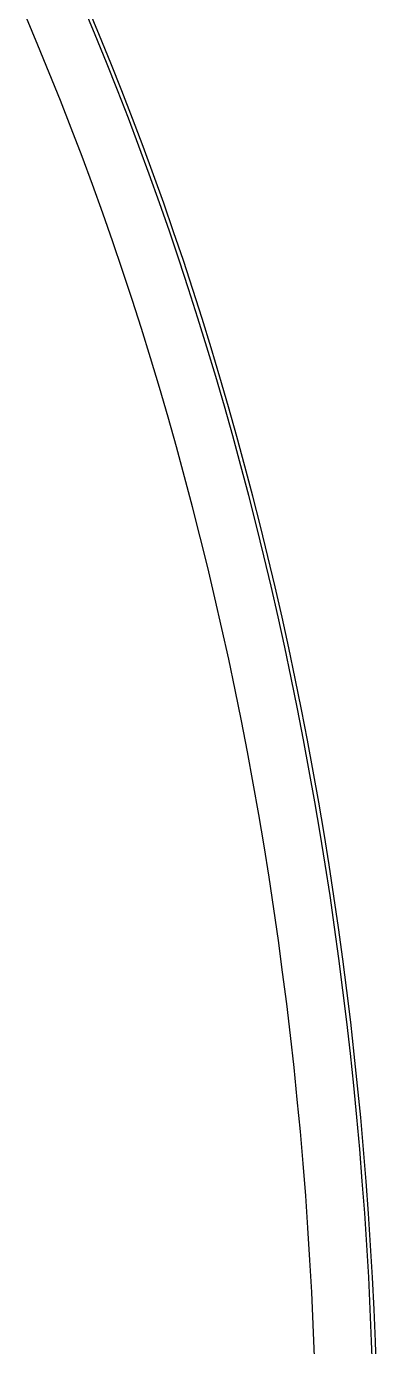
# Model space of a CAD drawing. Extents: x -4 to 217, y -26 to 302.
# Drawn here: x 196.1 to 216.6, y 147.2 to 224.3 of the extents above; entities that cross this region are included whole.
import ezdxf

# ---------------------------------------------------------------- set-up
doc = ezdxf.new("R2010")
doc.units = 0

msp = doc.modelspace()

# ---------------------------------------------------------------- linework, layer by layer
at = {"layer": 'ELLIPSES'}
for p, q in [((200.133, 223.768), (199.464, 225.362)), ((200.386, 223.735), (199.719, 225.329)), ((196.788, 223.172), (196.114, 224.765)), ((200.789, 222.163), (200.133, 223.768)), ((201.042, 222.129), (200.386, 223.735)), ((197.45, 221.566), (196.788, 223.172)), ((201.433, 220.547), (200.789, 222.163)), ((201.684, 220.513), (201.042, 222.129)), ((198.099, 219.949), (197.45, 221.566)), ((202.065, 218.919), (201.433, 220.547)), ((202.315, 218.885), (201.684, 220.513)), ((198.736, 218.321), (198.099, 219.949)), ((202.683, 217.282), (202.065, 218.919)), ((202.933, 217.247), (202.315, 218.885)), ((199.36, 216.681), (198.736, 218.321)), ((199.971, 215.031), (199.36, 216.681)), ((203.289, 215.633), (202.683, 217.282)), ((203.538, 215.598), (202.933, 217.247)), ((200.568, 213.369), (199.971, 215.031)), ((203.883, 213.975), (203.289, 215.633)), ((204.13, 213.94), (203.538, 215.598)), ((204.463, 212.306), (203.883, 213.975)), ((204.709, 212.271), (204.13, 213.94)), ((201.153, 211.698), (200.568, 213.369)), ((205.03, 210.628), (204.463, 212.306)), ((205.276, 210.593), (204.709, 212.271)), ((201.725, 210.016), (201.153, 211.698)), ((205.585, 208.94), (205.03, 210.628)), ((205.829, 208.905), (205.276, 210.593)), ((202.283, 208.324), (201.725, 210.016)), ((206.126, 207.242), (205.585, 208.94)), ((206.37, 207.207), (205.829, 208.905)), ((202.828, 206.622), (202.283, 208.324)), ((203.359, 204.911), (202.828, 206.622)), ((206.654, 205.536), (206.126, 207.242)), ((206.897, 205.501), (206.37, 207.207)), ((207.169, 203.821), (206.654, 205.536)), ((207.411, 203.786), (206.897, 205.501)), ((203.877, 203.191), (203.359, 204.911)), ((207.671, 202.097), (207.169, 203.821)), ((207.912, 202.062), (207.411, 203.786)), ((204.382, 201.461), (203.877, 203.191)), ((208.159, 200.364), (207.671, 202.097)), ((208.399, 200.33), (207.912, 202.062)), ((204.873, 199.723), (204.382, 201.461)), ((205.35, 197.976), (204.873, 199.723)), ((208.634, 198.624), (208.159, 200.364)), ((208.873, 198.589), (208.399, 200.33)), ((209.095, 196.875), (208.634, 198.624)), ((209.334, 196.841), (208.873, 198.589)), ((205.813, 196.221), (205.35, 197.976)), ((209.543, 195.119), (209.095, 196.875)), ((209.78, 195.085), (209.334, 196.841)), ((206.263, 194.458), (205.813, 196.221)), ((209.977, 193.355), (209.543, 195.119)), ((210.214, 193.321), (209.78, 195.085)), ((206.698, 192.687), (206.263, 194.458)), ((207.12, 190.908), (206.698, 192.687)), ((210.398, 191.584), (209.977, 193.355)), ((210.633, 191.551), (210.214, 193.321)), ((210.804, 189.805), (210.398, 191.584)), ((211.039, 189.773), (210.633, 191.551)), ((207.528, 189.122), (207.12, 190.908)), ((211.197, 188.02), (210.804, 189.805)), ((211.432, 187.988), (211.039, 189.773)), ((207.922, 187.329), (207.528, 189.122)), ((208.301, 185.529), (207.922, 187.329)), ((211.576, 186.229), (211.197, 188.02)), ((211.81, 186.197), (211.432, 187.988)), ((211.942, 184.431), (211.576, 186.229)), ((212.175, 184.399), (211.81, 186.197)), ((208.667, 183.723), (208.301, 185.529)), ((212.293, 182.627), (211.942, 184.431)), ((212.525, 182.596), (212.175, 184.399)), ((209.018, 181.91), (208.667, 183.723)), ((209.355, 180.091), (209.018, 181.91)), ((212.63, 180.817), (212.293, 182.627)), ((212.862, 180.786), (212.525, 182.596)), ((212.954, 179.001), (212.63, 180.817)), ((213.184, 178.971), (212.862, 180.786)), ((209.677, 178.266), (209.355, 180.091)), ((213.263, 177.18), (212.954, 179.001)), ((213.493, 177.151), (213.184, 178.971)), ((209.985, 176.436), (209.677, 178.266)), ((213.558, 175.354), (213.263, 177.18)), ((213.788, 175.325), (213.493, 177.151)), ((210.279, 174.6), (209.985, 176.436)), ((213.839, 173.523), (213.558, 175.354)), ((214.068, 173.495), (213.788, 175.325)), ((210.559, 172.759), (210.279, 174.6)), ((214.106, 171.687), (213.839, 173.523)), ((214.334, 171.66), (214.068, 173.495)), ((210.823, 170.914), (210.559, 172.759)), ((214.358, 169.847), (214.106, 171.687)), ((214.586, 169.82), (214.334, 171.66)), ((211.074, 169.064), (210.823, 170.914)), ((214.596, 168.003), (214.358, 169.847)), ((214.824, 167.977), (214.586, 169.82)), ((211.31, 167.209), (211.074, 169.064)), ((214.82, 166.154), (214.596, 168.003)), ((215.047, 166.129), (214.824, 167.977)), ((211.531, 165.351), (211.31, 167.209)), ((215.03, 164.302), (214.82, 166.154)), ((215.257, 164.278), (215.047, 166.129)), ((211.737, 163.489), (211.531, 165.351)), ((215.226, 162.447), (215.03, 164.302)), ((215.452, 162.423), (215.257, 164.278)), ((211.929, 161.623), (211.737, 163.489)), ((215.406, 160.588), (215.226, 162.447)), ((215.632, 160.565), (215.452, 162.423)), ((212.107, 159.754), (211.929, 161.623)), ((215.573, 158.727), (215.406, 160.588)), ((215.798, 158.704), (215.632, 160.565)), ((212.269, 157.882), (212.107, 159.754)), ((215.725, 156.862), (215.573, 158.727)), ((215.95, 156.841), (215.798, 158.704)), ((212.417, 156.007), (212.269, 157.882)), ((215.863, 154.996), (215.725, 156.862)), ((216.088, 154.974), (215.95, 156.841)), ((212.55, 154.13), (212.417, 156.007)), ((215.986, 153.127), (215.863, 154.996)), ((216.211, 153.106), (216.088, 154.974)), ((212.668, 152.25), (212.55, 154.13)), ((216.095, 151.256), (215.986, 153.127)), ((216.319, 151.236), (216.211, 153.106)), ((212.772, 150.369), (212.668, 152.25)), ((216.19, 149.383), (216.095, 151.256)), ((216.413, 149.364), (216.319, 151.236)), ((212.861, 148.486), (212.772, 150.369)), ((216.269, 147.509), (216.19, 149.383)), ((216.493, 147.491), (216.413, 149.364)), ((212.935, 146.601), (212.861, 148.486)), ((216.335, 145.633), (216.269, 147.509)), ((216.558, 145.616), (216.493, 147.491))]:
    msp.add_line(p, q, dxfattribs=at)

doc.saveas('drawing.dxf')
